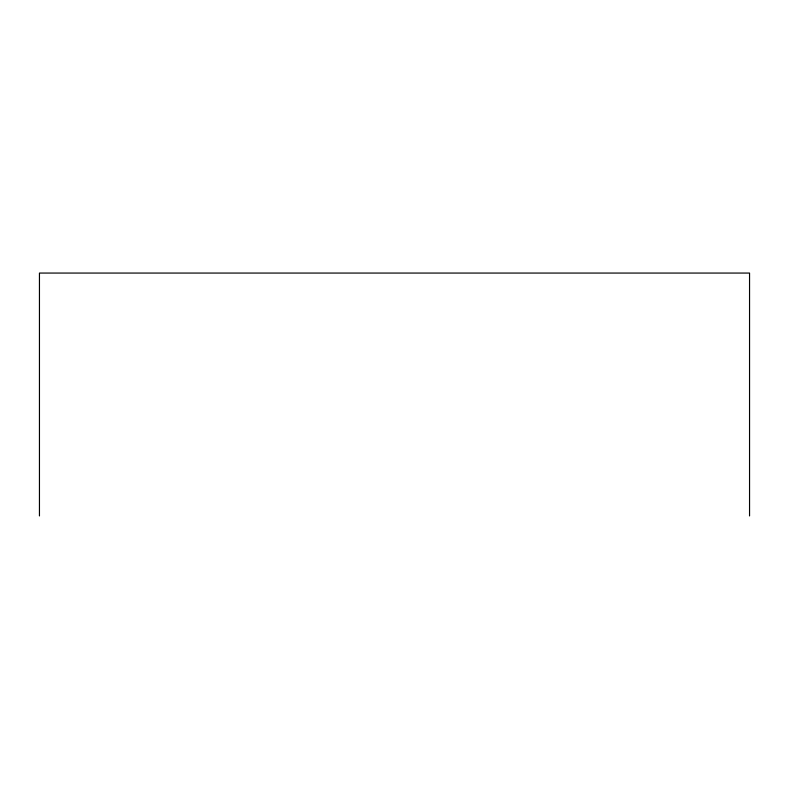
<?xml version="1.0" encoding="UTF-8"?>
<svg xmlns="http://www.w3.org/2000/svg" width="789" height="789" viewBox="0 0 789 789"><rect width="100%" height="100%" fill="white"/><g stroke="black" fill="none" stroke-linecap="round" stroke-linejoin="round"><path stroke-width="1.18" d="M749.55 515.937L749.55 273.063L39.45 273.063L39.45 515.937"/></g></svg>
